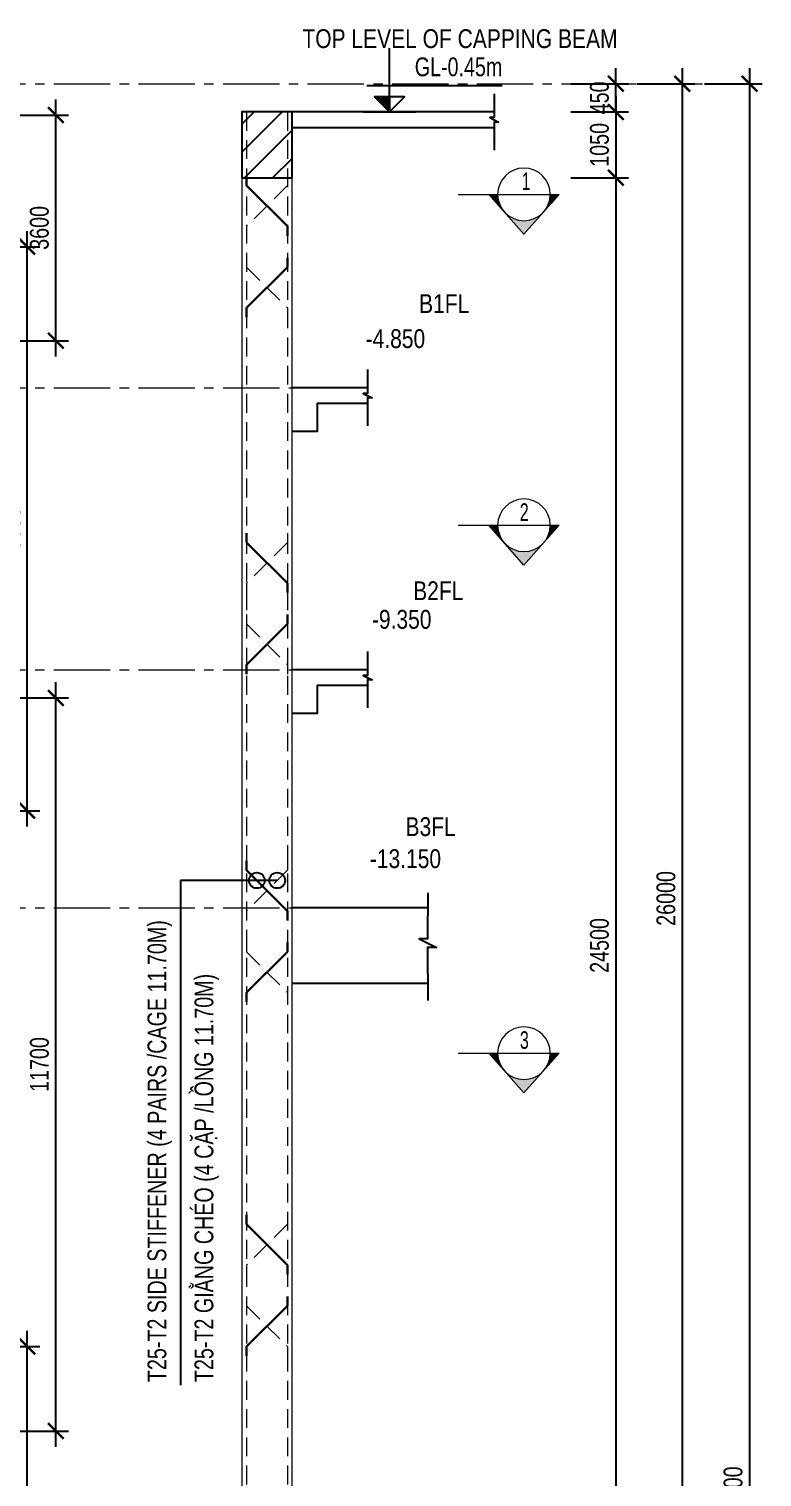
# Model space of a CAD drawing. Header units: millimetres. Extents: x 2611025 to 4139346, y -89870 to 101087.
# Drawn here: x 2953234 to 2964934, y -22233 to 874 of the extents above; entities that cross this region are included whole.
import ezdxf
from ezdxf.enums import TextEntityAlignment as Align

# ---------------------------------------------------------------- set-up
doc = ezdxf.new("R2010")
doc.units = ezdxf.units.MM
doc.header["$LTSCALE"] = 1200
doc.header["$PDMODE"] = 35
doc.linetypes.add('CENTER2', pattern=[1.125, 0.75, -0.125, 0.125, -0.125])
doc.linetypes.add('HIDDEN', pattern=[0.375, 0.25, -0.125])
for name, color, linetype, lineweight in [('1', 9, 'Continuous', 13), ('BOUND', 3, 'Continuous', 20), ('CODE', 3, 'Continuous', 15), ('ENOTE', 2, 'Continuous', 15), ('Grid line', 160, 'CENTER2', 5), ('HIDE', 8, 'HIDDEN', 13), ('K-THUOC', 1, 'Continuous', 18), ('LEADER', 8, 'Continuous', 9), ('S-Beam - Cont', 60, 'Continuous', 25), ('T2CO', 4, 'Continuous', 30), ('T2HI', 4, 'HIDDEN', 13), ('TEXTVN', 2, 'Continuous', 20)]:
    doc.layers.add(name, color=color, linetype=linetype, lineweight=lineweight)
for name, color, linetype in [('CDC.02.DIM', 1, 'Continuous'), ('CDC.06.TEXT', 2, 'Continuous'), ('CDC.10.HATCH', 251, 'Continuous'), ('Q-Dim-line', 75, 'Continuous')]:
    doc.layers.add(name, color=color, linetype=linetype)
doc.styles.add('DB_Arial', font='arial.ttf', dxfattribs={"width": 0.8})
doc.styles.add('SMTEXT', font='arial.ttf', dxfattribs={"width": 0.75})
doc.styles.add('TEXTVN', font='VHELVCN.TTF', dxfattribs={"width": 0.8})
doc.dimstyles.new('BSV1-100', dxfattribs={"dimtxt": 300, "dimasz": 250, "dimexe": 200, "dimexo": 0, "dimgap": 108, "dimtad": 1, "dimdec": 0, "dimdsep": 46, "dimtxsty": 'SMTEXT', "dimblk": 'ARCHTICK', "dimcen": 100, "dimdle": 250, "dimclrd": 256, "dimclre": 256, "dimclrt": 1, "dimadec": 0, "dimazin": 0, "dimtfac": 1, "dimtdec": 0, "dimtix": 1, "dimtmove": 2, "dimatfit": 3, "dimfxl": 720, "dimfxlon": 1, "dimtolj": 1, "dimtzin": 0, "dimarcsym": 0})
doc.dimstyles.new('BSV25', dxfattribs={"dimtxt": 300, "dimasz": 250, "dimexe": 200, "dimexo": 0, "dimgap": 108, "dimtad": 1, "dimdec": 0, "dimlfac": 0.25, "dimdsep": 46, "dimtxsty": 'SMTEXT', "dimblk": 'ARCHTICK', "dimcen": 100, "dimdle": 250, "dimclrd": 256, "dimclre": 256, "dimclrt": 2, "dimadec": 0, "dimazin": 0, "dimtfac": 1, "dimtdec": 0, "dimtix": 1, "dimtmove": 2, "dimatfit": 3, "dimfxl": 800, "dimfxlon": 1, "dimtolj": 1, "dimtzin": 0, "dimarcsym": 0})

# ---------------------------------------------------------------- blocks, each defined once
blk = doc.blocks.new('_ArchTick')
at = {"color": 0, "linetype": 'ByBlock', "const_width": 0.15}
blk.add_lwpolyline([(-0.5, -0.5), (0.5, 0.5)], dxfattribs=at)
blk = doc.blocks.new('tag_cd')
at = {"layer": 'CDC.10.HATCH'}
blk.add_hatch(color=256, dxfattribs=at).paths.add_polyline_path([(180, 240), (420, 0), (420, 240)])
at = {"layer": 'CDC.02.DIM'}
for points in [[(420, 240), (420, 0), (660, 240), (180, 240), (420, 0), (420, 1020)], [(60, 420), (2220, 420)], [(0, 0), (840, 0)]]:
    blk.add_lwpolyline(points, dxfattribs=at)
at = {"layer": 'CDC.06.TEXT', "ltscale": 0.5, "style": 'SMTEXT', "width": 0.75}
blk.add_attdef('CD', text='', height=300, dxfattribs=at).set_placement((2220, 570), align=Align.RIGHT)
blk = doc.blocks.new('SIGSEC')
at = {"layer": '1', "lineweight": 9}
h = blk.add_hatch(color=256, dxfattribs=at)
h.dxf.hatch_style = 1
h.paths.add_polyline_path([(-420, 0), (-560, 0), (-315, -278, -0.182676)])
h = blk.add_hatch(color=256, dxfattribs=at)
h.dxf.hatch_style = 1
h.paths.add_polyline_path([(560, 0), (420, 0, -0.182676), (315, -278)])
h = blk.add_hatch(color=256, dxfattribs=at)
h.dxf.hatch_style = 1
h.paths.add_polyline_path([(315, -278, -0.451416), (-315, -278), (0, -635)])
at = {"layer": '1', "lineweight": 9, "elevation": 0}
blk.add_lwpolyline([(1050, 0), (-560, 0), (0, -635), (560, 0)], dxfattribs=at)
at = {"layer": '1', "lineweight": 9}
blk.add_circle((0, 0), 420, dxfattribs=at)
at = {"layer": 'BOUND', "lineweight": 9, "style": 'TEXTVN', "width": 0.8}
blk.add_attdef('SEC', text='', height=280, dxfattribs=at).set_placement((0, 210, 0), align=Align.MIDDLE_CENTER)
blk = doc.blocks.new('*D289')
at = {"layer": 'Defpoints', "color": 0, "transparency": 16777216}
for p in [(2957433, 0), (2962601, 0), (2957433, -450)]:
    blk.add_point(p, dxfattribs=at)
at = {"layer": 'K-THUOC', "lineweight": -2, "transparency": 16777216}
for p, q in [((2962601, 0), (2962601, 250)), ((2961881, 0), (2962801, 0)), ((2962601, -450), (2962601, 0)), ((2961881, -450), (2962801, -450)), ((2962601, -450), (2962601, -700))]:
    blk.add_line(p, q, dxfattribs=at)
at = {"layer": 'K-THUOC', "lineweight": -2, "transparency": 16777216, "xscale": 250, "yscale": 250, "zscale": 250}
for p, rotation in [((2962601, 0), 270), ((2962601, -450), 90)]:
    blk.add_blockref('_ArchTick', p, dxfattribs=dict(at, rotation=rotation))
at = {"layer": 'K-THUOC', "color": 1, "transparency": 16777216, "insert": (2962340, -225), "char_height": 300, "attachment_point": 5, "rotation": 90, "style": 'SMTEXT'}
blk.add_mtext('\\A1;450', dxfattribs=at)
blk = doc.blocks.new('*D290')
at = {"layer": 'Defpoints', "color": 0, "transparency": 16777216}
for p in [(2957433, -450), (2957433, -1500), (2962601, -1500)]:
    blk.add_point(p, dxfattribs=at)
at = {"layer": 'K-THUOC', "lineweight": -2, "transparency": 16777216}
for p, q in [((2962601, -200), (2962601, -1750)), ((2961881, -450), (2962801, -450)), ((2961881, -1500), (2962801, -1500))]:
    blk.add_line(p, q, dxfattribs=at)
at = {"layer": 'K-THUOC', "lineweight": -2, "transparency": 16777216, "xscale": 250, "yscale": 250, "zscale": 250}
for p, rotation in [((2962601, -450), 90), ((2962601, -1500), 270)]:
    blk.add_blockref('_ArchTick', p, dxfattribs=dict(at, rotation=rotation))
at = {"layer": 'K-THUOC', "color": 1, "transparency": 16777216, "insert": (2962340, -975), "char_height": 300, "attachment_point": 5, "rotation": 90, "style": 'SMTEXT'}
blk.add_mtext('\\A1;1050', dxfattribs=at)
blk = doc.blocks.new('*D291')
at = {"layer": 'Defpoints', "color": 0, "transparency": 16777216}
for p in [(2957433, -1500), (2951737, -26000), (2962601, -26000)]:
    blk.add_point(p, dxfattribs=at)
at = {"layer": 'K-THUOC', "lineweight": -2, "transparency": 16777216}
for p, q in [((2962601, -1250), (2962601, -26250)), ((2961881, -1500), (2962801, -1500)), ((2961881, -26000), (2962801, -26000))]:
    blk.add_line(p, q, dxfattribs=at)
at = {"layer": 'K-THUOC', "lineweight": -2, "transparency": 16777216, "xscale": 250, "yscale": 250, "zscale": 250}
for p, rotation in [((2962601, -1500), 90), ((2962601, -26000), 270)]:
    blk.add_blockref('_ArchTick', p, dxfattribs=dict(at, rotation=rotation))
at = {"layer": 'K-THUOC', "color": 1, "transparency": 16777216, "insert": (2962340, -13750), "char_height": 300, "attachment_point": 5, "rotation": 90, "style": 'SMTEXT'}
blk.add_mtext('\\A1;24500', dxfattribs=at)
blk = doc.blocks.new('*D293')
at = {"layer": 'Defpoints', "color": 0, "transparency": 16777216}
for p in [(2956633, 0), (2963662, 0), (2951737, -26000)]:
    blk.add_point(p, dxfattribs=at)
at = {"layer": 'K-THUOC', "lineweight": -2, "transparency": 16777216}
for p, q in [((2963662, -26250), (2963662, 250)), ((2962942, 0), (2963862, 0)), ((2962942, -26000), (2963862, -26000))]:
    blk.add_line(p, q, dxfattribs=at)
at = {"layer": 'K-THUOC', "lineweight": -2, "transparency": 16777216, "xscale": 250, "yscale": 250, "zscale": 250}
for p, rotation in [((2963662, 0), 90), ((2963662, -26000), 270)]:
    blk.add_blockref('_ArchTick', p, dxfattribs=dict(at, rotation=rotation))
at = {"layer": 'K-THUOC', "color": 1, "transparency": 16777216, "insert": (2963401, -13000), "char_height": 300, "attachment_point": 5, "rotation": 90, "style": 'SMTEXT'}
blk.add_mtext('\\A1;26000', dxfattribs=at)
blk = doc.blocks.new('*D294')
at = {"layer": 'Defpoints', "color": 0, "transparency": 16777216}
for p in [(2956633, 0), (2956633, -45000), (2964734, -45000)]:
    blk.add_point(p, dxfattribs=at)
at = {"layer": 'K-THUOC', "lineweight": -2, "transparency": 16777216}
for p, q in [((2964734, 250), (2964734, -45250)), ((2964014, 0), (2964934, 0)), ((2964014, -45000), (2964934, -45000))]:
    blk.add_line(p, q, dxfattribs=at)
at = {"layer": 'K-THUOC', "lineweight": -2, "transparency": 16777216, "xscale": 250, "yscale": 250, "zscale": 250}
for p, rotation in [((2964734, 0), 90), ((2964734, -45000), 270)]:
    blk.add_blockref('_ArchTick', p, dxfattribs=dict(at, rotation=rotation))
at = {"layer": 'K-THUOC', "color": 1, "transparency": 16777216, "insert": (2964473, -22500), "char_height": 300, "attachment_point": 5, "rotation": 90, "style": 'SMTEXT'}
blk.add_mtext('\\A1;45000', dxfattribs=at)
blk = doc.blocks.new('*D348')
at = {"layer": 'Defpoints', "color": 0, "transparency": 16777216}
for p in [(2943097, -20150), (2953206, -20150), (2943097, -26000)]:
    blk.add_point(p, dxfattribs=at)
at = {"layer": 'K-THUOC', "lineweight": -2, "transparency": 16777216}
for p, q in [((2953206, -26250), (2953206, -19900)), ((2952486, -20150), (2953406, -20150)), ((2952486, -26000), (2953406, -26000))]:
    blk.add_line(p, q, dxfattribs=at)
at = {"layer": 'K-THUOC', "lineweight": -2, "transparency": 16777216, "xscale": 250, "yscale": 250, "zscale": 250}
for p, rotation in [((2953206, -20150), 90), ((2953206, -26000), 270)]:
    blk.add_blockref('_ArchTick', p, dxfattribs=dict(at, rotation=rotation))
at = {"layer": 'K-THUOC', "color": 1, "transparency": 16777216, "insert": (2952945, -23075), "char_height": 300, "attachment_point": 5, "rotation": 90, "style": 'SMTEXT'}
blk.add_mtext('\\A1;5850', dxfattribs=at)
blk = doc.blocks.new('*D349')
at = {"layer": 'Defpoints', "color": 0, "transparency": 16777216}
for p in [(2943247, -9800), (2953663, -9800), (2943247, -21500)]:
    blk.add_point(p, dxfattribs=at)
at = {"layer": 'K-THUOC', "lineweight": -2, "transparency": 16777216}
for p, q in [((2953663, -21750), (2953663, -9550)), ((2952943, -9800), (2953863, -9800)), ((2952943, -21500), (2953863, -21500))]:
    blk.add_line(p, q, dxfattribs=at)
at = {"layer": 'K-THUOC', "lineweight": -2, "transparency": 16777216, "xscale": 250, "yscale": 250, "zscale": 250}
for p, rotation in [((2953663, -9800), 90), ((2953663, -21500), 270)]:
    blk.add_blockref('_ArchTick', p, dxfattribs=dict(at, rotation=rotation))
at = {"layer": 'K-THUOC', "color": 1, "transparency": 16777216, "insert": (2953402, -15650), "char_height": 300, "attachment_point": 5, "rotation": 90, "style": 'SMTEXT'}
blk.add_mtext('\\A1;11700', dxfattribs=at)
blk = doc.blocks.new('*D350')
at = {"layer": 'Defpoints', "color": 0, "transparency": 16777216}
for p in [(2943097, -2600), (2953206, -2600), (2943097, -11600)]:
    blk.add_point(p, dxfattribs=at)
at = {"layer": 'K-THUOC', "lineweight": -2, "transparency": 16777216}
for p, q in [((2953206, -11850), (2953206, -2350)), ((2952486, -2600), (2953406, -2600)), ((2952486, -11600), (2953406, -11600))]:
    blk.add_line(p, q, dxfattribs=at)
at = {"layer": 'K-THUOC', "lineweight": -2, "transparency": 16777216, "xscale": 250, "yscale": 250, "zscale": 250}
for p, rotation in [((2953206, -2600), 90), ((2953206, -11600), 270)]:
    blk.add_blockref('_ArchTick', p, dxfattribs=dict(at, rotation=rotation))
at = {"layer": 'K-THUOC', "color": 1, "transparency": 16777216, "insert": (2952945, -7100), "char_height": 300, "attachment_point": 5, "rotation": 90, "style": 'SMTEXT'}
blk.add_mtext('\\A1;9000', dxfattribs=at)
blk = doc.blocks.new('*D351')
at = {"layer": 'Defpoints', "color": 0, "transparency": 16777216}
for p in [(2943247, -500), (2953663, -500), (2943247, -4100)]:
    blk.add_point(p, dxfattribs=at)
at = {"layer": 'K-THUOC', "lineweight": -2, "transparency": 16777216}
for p, q in [((2953663, -4350), (2953663, -250)), ((2952943, -500), (2953863, -500)), ((2952943, -4100), (2953863, -4100))]:
    blk.add_line(p, q, dxfattribs=at)
at = {"layer": 'K-THUOC', "lineweight": -2, "transparency": 16777216, "xscale": 250, "yscale": 250, "zscale": 250}
for p, rotation in [((2953663, -500), 90), ((2953663, -4100), 270)]:
    blk.add_blockref('_ArchTick', p, dxfattribs=dict(at, rotation=rotation))
at = {"layer": 'K-THUOC', "color": 1, "transparency": 16777216, "insert": (2953401, -2300), "char_height": 300, "attachment_point": 5, "rotation": 90, "style": 'SMTEXT'}
blk.add_mtext('\\A1;3600', dxfattribs=at)

msp = doc.modelspace()

# ---------------------------------------------------------------- hatches: boundary and pattern name
at = {"layer": 'CDC.10.HATCH'}
h = msp.add_hatch(dxfattribs=at)
h.set_pattern_fill('ANSI31', color=256, scale=100)
h.set_pattern_definition([(45, (136578.05, 0), (-224.506403, 224.506403), [])])
h.paths.add_polyline_path([(2956633.3, -1500), (2957433.3, -1500), (2957433.3, -450), (2956633.3, -450)])

# ---------------------------------------------------------------- linework, layer by layer
at = {"layer": 'BOUND'}
msp.add_lwpolyline([(2956633.3, -45000), (2957433.3, -45000), (2957433.3, -450), (2956633.3, -450)], close=True, dxfattribs=at)
at = {"layer": 'BOUND', "lineweight": 20}
msp.add_lwpolyline([(2957433.3, -4350), (2957433.3, -450), (2956633.3, -450), (2956633.3, -45000), (2957433.3, -45000), (2957433.3, -19550)], dxfattribs=at)
at = {"layer": 'CDC.10.HATCH'}
msp.add_lwpolyline([(2956633.3, -1500), (2957433.3, -1500), (2957433.3, -450), (2956633.3, -450)], close=True, dxfattribs=at)
at = {"layer": 'CODE'}
for points in [[(2958082.9, -4850, 0, 0, 0), (2959156.9, -4850, 0, 0, 0), (2958619.9, -4850, 0, 660, 0), (2958619.9, -4520, 0, 0, 0), (2958619.9, -4320, 0, 0, 0), (2959619.9, -4320, 0, 0, 0)], [(2958082.9, -9350, 0, 0, 0), (2959156.9, -9350, 0, 0, 0), (2958619.9, -9350, 0, 660, 0), (2958619.9, -9020, 0, 0, 0), (2958619.9, -8820, 0, 0, 0), (2959619.9, -8820, 0, 0, 0)], [(2958082.9, -13150, 0, 0, 0), (2959156.9, -13150, 0, 0, 0), (2958619.9, -13150, 0, 660, 0), (2958619.9, -12820, 0, 0, 0), (2958619.9, -12620, 0, 0, 0), (2959619.9, -12620, 0, 0, 0)]]:
    msp.add_lwpolyline(points, format="xyseb", dxfattribs=at)
at = {"layer": 'Grid line', "color": 2}
for p, q in [((2898281, 0), (2964933.9, 0)), ((2898281, -4850), (2957433.3, -4850)), ((2898281, -9350), (2957433.3, -9350)), ((2898281, -13150), (2957433.3, -13150))]:
    msp.add_line(p, q, dxfattribs=at)
at = {"layer": 'HIDE'}
for p, q in [((2956708.3, -450), (2956708.3, -44800)), ((2957358.3, -450), (2957358.3, -44800))]:
    msp.add_line(p, q, dxfattribs=at)
at = {"layer": 'Q-Dim-line'}
for points in [[(2960656.8, -159.3), (2960656.8, -540.3), (2960589.7, -540.3), (2960728.5, -611), (2960656.8, -611), (2960656.8, -1058.2)], [(2958637.3, -4559.3), (2958637.3, -4940.3), (2958570.2, -4940.3), (2958709, -5011), (2958637.3, -5011), (2958637.3, -5458.2)], [(2958637.3, -9059.3), (2958637.3, -9440.3), (2958570.2, -9440.3), (2958709, -9511), (2958637.3, -9511), (2958637.3, -9958.2)], [(2959598.3, -12911.4), (2959593.7, -13641.9), (2959459.5, -13641.9), (2959737, -13783.2), (2959593.7, -13783.2), (2959598.3, -14626.3)]]:
    msp.add_lwpolyline(points, dxfattribs=at)
at = {"layer": 'S-Beam - Cont'}
for points in [[(2960650, -450), (2958956.7, -450), (2958956.7, -450), (2957433.3, -450)], [(2957433.3, -700), (2959206.7, -700), (2959206.7, -700), (2960650, -700)], [(2958630.5, -4850), (2957433.3, -4850)], [(2958630.5, -5100), (2957833.3, -5100), (2957833.3, -5550), (2957433.3, -5550)], [(2958630.5, -9350), (2957433.3, -9350)], [(2958630.5, -9600), (2957833.3, -9600), (2957833.3, -10050), (2957433.3, -10050)], [(2959598.3, -13150), (2957433.3, -13150)], [(2957433.3, -14350), (2959598.3, -14350)]]:
    msp.add_lwpolyline(points, dxfattribs=at)
at = {"layer": 'T2CO'}
for points in [[(2956708.3, -1475), (2956708.3, -1625), (2957358.3, -2275), (2957358.3, -2425)], [(2957358.3, -2775), (2957358.3, -2925), (2956708.3, -3575), (2956708.3, -3725)], [(2956708.3, -7170.1), (2956708.3, -7320.1), (2957358.3, -7970.1), (2957358.3, -8120.1)], [(2957358.3, -8470.1), (2957358.3, -8620.1), (2956708.3, -9270.1), (2956708.3, -9420.1)], [(2956708.3, -12400.5), (2956708.3, -12550.5), (2957358.3, -13200.5), (2957358.3, -13350.5)], [(2957358.3, -13700.5), (2957358.3, -13850.5), (2956708.3, -14500.5), (2956708.3, -14650.5)], [(2956708.3, -18049.5), (2956708.3, -18199.5), (2957358.3, -18849.5), (2957358.3, -18999.5)], [(2957358.3, -19349.5), (2957358.3, -19499.5), (2956708.3, -20149.5), (2956708.3, -20299.5)]]:
    msp.add_lwpolyline(points, dxfattribs=at)
at = {"layer": 'T2HI'}
for points in [[(2957358.3, -1475), (2957358.3, -1625), (2956708.3, -2275), (2956708.3, -2425)], [(2956708.3, -2775), (2956708.3, -2925), (2957358.3, -3575), (2957358.3, -3725)], [(2957358.3, -7170.1), (2957358.3, -7320.1), (2956708.3, -7970.1), (2956708.3, -8120.1)], [(2956708.3, -8470.1), (2956708.3, -8620.1), (2957358.3, -9270.1), (2957358.3, -9420.1)], [(2957358.3, -12400.5), (2957358.3, -12550.5), (2956708.3, -13200.5), (2956708.3, -13350.5)], [(2956708.3, -13700.5), (2956708.3, -13850.5), (2957358.3, -14500.5), (2957358.3, -14650.5)], [(2957358.3, -18049.5), (2957358.3, -18199.5), (2956708.3, -18849.5), (2956708.3, -18999.5)], [(2956708.3, -19349.5), (2956708.3, -19499.5), (2957358.3, -20149.5), (2957358.3, -20299.5)]]:
    msp.add_lwpolyline(points, dxfattribs=at)

# ---------------------------------------------------------------- block references
at = {"layer": '1', "lineweight": 20}
ref = msp.add_blockref('SIGSEC', (2961134.2, -1765.4), dxfattribs=dict(at, xscale=-1))
ref.add_attrib('SEC', '1', dxfattribs={"layer": 'BOUND', "lineweight": 9, "height": 280, "style": 'TEXTVN', "width": 0.8}).set_placement((2961168.2, -1555.4, 0), align=Align.MIDDLE_CENTER)
ref = msp.add_blockref('SIGSEC', (2961134.2, -7045.4), dxfattribs=dict(at, xscale=-1))
ref.add_attrib('SEC', '2', dxfattribs={"layer": 'BOUND', "lineweight": 9, "height": 280, "style": 'TEXTVN', "width": 0.8}).set_placement((2961138.4, -6835.4, 0), align=Align.MIDDLE_CENTER)
ref = msp.add_blockref('SIGSEC', (2961134.2, -15469), dxfattribs=dict(at, xscale=-1))
ref.add_attrib('SEC', '3', dxfattribs={"layer": 'BOUND', "lineweight": 9, "height": 280, "style": 'TEXTVN', "width": 0.8}).set_placement((2961140.7, -15259, 0), align=Align.MIDDLE_CENTER)
at = {"layer": 'CDC.10.HATCH'}
msp.add_blockref('tag_cd', (2958568.6, -450), dxfattribs=at).add_auto_attribs({'CD': 'GL-0.45m'})

# ---------------------------------------------------------------- texts
at = {"layer": 'ENOTE', "style": 'DB_Arial', "width": 0.8}
for s, p in [('-4.850', (2958607.2, -4216.9)), ('-9.350', (2958707.5, -8696.4)), ('-13.150', (2958674.4, -12514.8))]:
    msp.add_text(s, height=300, dxfattribs=at).set_placement(p)
at = {"layer": 'TEXTVN', "style": 'DB_Arial', "width": 0.8}
for s, p in [('TOP LEVEL OF CAPPING BEAM', (2957598.2, 570)), ('B1FL', (2959460.6, -3657.9)), ('B2FL', (2959366.1, -8240.2)), ('B3FL', (2959244.1, -12004.4))]:
    msp.add_text(s, height=300, dxfattribs=at).set_placement(p)
at = {"layer": 'TEXTVN', "lineweight": 20, "style": 'SMTEXT', "width": 0.75}
for s, p in [('T25-T2 SIDE STIFFENER (4 PAIRS /CAGE 11.70M)', (2955426.2, -20717.4)), ('T25-T2 GIẰNG CHÉO (4 CẶP /LỒNG 11.70M)', (2956176.2, -20717.4))]:
    msp.add_text(s, height=300, rotation=90, dxfattribs=at).set_placement(p)

# ---------------------------------------------------------------- dimensions: what is measured, and where the dimension line sits
at = {"layer": 'K-THUOC'}
for base, p1, p2, picture, middle in [((2963662, 0), (2951736.6, -26000), (2956633.3, 0), '*D293', (2963400.9, -13000)), ((2964733.9, -45000), (2956633.3, 0), (2956633.3, -45000), '*D294', (2964472.8, -22500)), ((2962601.2, 0), (2957433.3, -450), (2957433.3, 0), '*D289', (2962340, -225)), ((2962601.2, -1500), (2957433.3, -450), (2957433.3, -1500), '*D290', (2962340, -975)), ((2953662.7, -500), (2943247, -4100.3), (2943247, -500), '*D351', (2953401.4, -2300.2)), ((2962601.2, -26000), (2957433.3, -1500), (2951736.6, -26000), '*D291', (2962340, -13750)), ((2953205.8, -2600.3), (2943097, -11600.3), (2943097, -2600.3), '*D350', (2952944.7, -7100.3)), ((2953662.7, -9800.3), (2943247, -21500), (2943247, -9800.3), '*D349', (2953401.5, -15650.2)), ((2953205.8, -20150), (2943097, -26000), (2943097, -20150), '*D348', (2952944.7, -23075))]:
    dim = msp.add_linear_dim(base=base, p1=p1, p2=p2, angle=90, dimstyle='BSV1-100', dxfattribs=at)
    dim.commit()
    dim.dimension.update_dxf_attribs({"geometry": picture, "text_midpoint": middle})

# ---------------------------------------------------------------- leaders
at = {"layer": 'LEADER'}
for points in [[(2957195.8, -12713), (2955653.2, -12713), (2955653.2, -20713)], [(2956870.8, -12713), (2955653.2, -12713), (2955653.2, -20765.4)]]:
    msp.add_leader(points, dimstyle='BSV25', override={"dimldrblk": 'Origin'}, dxfattribs=at)

doc.saveas('drawing.dxf')
